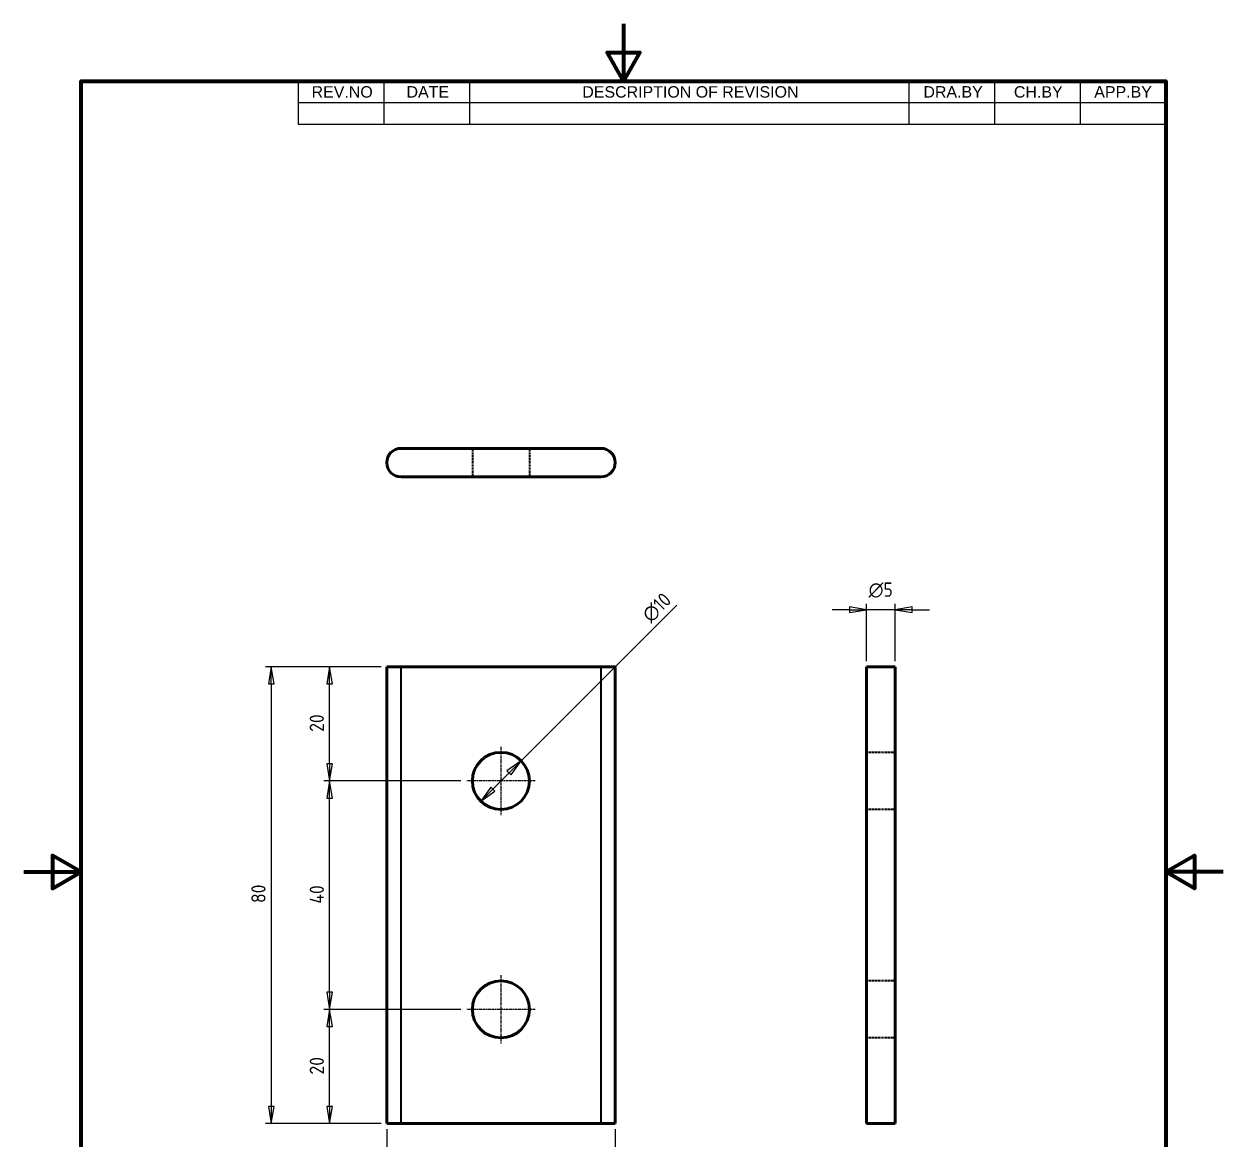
# Model space of a CAD drawing. Header units: millimetres. Extents: x 0 to 210, y 0 to 297.
# Drawn here: x 0 to 210, y 101.7 to 297 of the extents above; entities that cross this region are included whole.
import ezdxf

# ---------------------------------------------------------------- set-up
doc = ezdxf.new("R2010")
doc.units = ezdxf.units.MM
doc.linetypes.add('CHAIN', pattern=[0.7087, 0.4724, -0.0591, 0.1181, -0.0591])
doc.linetypes.add('DASHED', pattern=[0.2067, 0.1654, -0.0413])
doc.layers.get('0').update_dxf_attribs({"lineweight": 25})
for name, color, linetype, lineweight, true_color in [('가려진 것(ISO)', 5, 'DASHED', 35, 0x0000ff), ('가시적인 좁은 것(ISO)', 1, 'Continuous', 35, 0xff0000), ('중심 표식(ISO)', 1, 'Continuous', 25, 0xff0000)]:
    doc.layers.add(name, color=color, linetype=linetype, lineweight=lineweight, true_color=true_color)
for name, color, linetype, lineweight in [('가시적인 것(ISO)', 7, 'Continuous', 50), ('경계(ISO)', 7, 'Continuous', 70), ('기호(ISO)', 7, 'Continuous', 25), ('치수(ISO)', 7, 'Continuous', 25)]:
    doc.layers.add(name, color=color, linetype=linetype, lineweight=lineweight)
doc.styles.add('ISO Proportional', font='arial.ttf')
doc.styles.add('ISO ProportionalPSTEK', font='isocp.shx')
doc.dimstyles.new('PSTEK', dxfattribs={"dimtxt": 2.5, "dimasz": 3, "dimexe": 1, "dimexo": 1, "dimgap": 1, "dimtad": 1, "dimrnd": 1e-08, "dimdsep": 46, "dimtxsty": 'ISO ProportionalPSTEK', "dimblk": 'Filled-1', "dimcen": 0.09, "dimdle": 10, "dimclrd": 3, "dimclre": 3, "dimclrt": 1, "dimadec": 1, "dimazin": 2, "dimtfac": 1, "dimtmove": 0, "dimatfit": 3, "dimfxl": 1, "dimtolj": 1, "dimlwd": -1, "dimlwe": -1, "dimarcsym": 0})

# ---------------------------------------------------------------- blocks, each defined once
blk = doc.blocks.new('경계 Default Border')
at = {"layer": '경계(ISO)', "flags": 128}
for points in [[(105, 297.0000076293945), (105, 287.0000076293945), (102.1132469177246, 292.0000076293945), (107.8867530822754, 292.0000076293945), (105, 287.0000076293945)], [(10, 10), (10, 287.0000076293945), (200, 287.0000076293945), (200, 10), (10, 10)], [(0, 148.5000038146973), (10, 148.5000038146973), (5, 151.3867473602295), (5, 145.6132507324219), (10, 148.5000038146973)], [(210, 148.5000038146973), (200, 148.5000038146973), (205, 151.3867473602295), (205, 145.6132507324219), (200, 148.5000038146973)]]:
    blk.add_lwpolyline(points, dxfattribs=at)
blk = doc.blocks.new('리비전 내역')
at = {"layer": '기호(ISO)'}
for p, q in [((48.00000000000001, 287.0000076293945), (200, 287.0000076293945)), ((48.00000000000001, 287.0000076293945), (48.00000000000001, 283.2200075995922)), ((63.00000000000001, 287.0000076293945), (63.00000000000001, 283.2200075995922)), ((78, 287.0000076293945), (78, 283.2200075995922)), ((155, 287.0000076293945), (155, 283.2200075995922)), ((170, 287.0000076293945), (170, 283.2200075995922)), ((185, 287.0000076293945), (185, 283.2200075995922)), ((200, 287.0000076293945), (200, 283.2200075995922)), ((48.00000000000001, 283.2200075995922), (200, 283.2200075995922)), ((48.00000000000001, 283.2200075995922), (48.00000000000001, 279.4400075697899)), ((63.00000000000001, 283.2200075995922), (63.00000000000001, 279.4400075697899)), ((78, 283.2200075995922), (78, 279.4400075697899)), ((155, 283.2200075995922), (155, 279.4400075697899)), ((170, 283.2200075995922), (170, 279.4400075697899)), ((185, 283.2200075995922), (185, 279.4400075697899)), ((200, 283.2200075995922), (200, 279.4400075697899)), ((48.00000000000001, 279.4400075697899), (200, 279.4400075697899))]:
    blk.add_line(p, q, dxfattribs=at)
at = {"layer": '기호(ISO)', "color": 7, "char_height": 2.000000029802322, "attachment_point": 7, "style": 'ISO Proportional'}
for s, insert in [('REV.NO', (50.37293127296152, 284.0757088355161)), ('DATE', (66.99846641275116, 284.1100075995922)), ('DESCRIPTION OF REVISION', (97.78200350257585, 284.0757088355161)), ('DRA.BY', (157.5228565737886, 284.1100075995922)), ('CH.BY', (173.3750211560421, 284.0757088355161)), ('APP.BY', (187.4480195504761, 284.1100075995922))]:
    blk.add_mtext(s, dxfattribs=dict(at, insert=insert))
blk = doc.blocks.new('Filled-1')
at = {"color": 0}
for p, q in [((0, 0), (-1, 0.1666666666666667)), ((-1, 0.1666666666666667), (-1, -0.1666666666666667)), ((-1, 0), (0, 0)), ((-1, -0.1666666666666667), (0, 0))]:
    blk.add_line(p, q, dxfattribs=at)
at = {"color": 0, "flags": 128}
blk.add_lwpolyline([(-1, -0.1666666666666667), (0, 0), (-1, 0.1666666666666667), (-1, -0.1666666666666667)], dxfattribs=at)
at = {"color": 0}
blk.add_solid([(-1, -0.1666666666666667), (0, 0), (-1, 0.1666666666666667), (-1, -0.1666666666666667)], dxfattribs=at)
blk = doc.blocks.new('*D15')
at = {"layer": 'Defpoints', "color": 0, "transparency": 16777216}
for p in [(63.53488365555911, 104.419854116184), (103.5348836555591, 104.419854116184), (103.5348836555591, 94.41985411618397)]:
    blk.add_point(p, dxfattribs=at)
at = {"layer": '치수(ISO)', "color": 3, "transparency": 16777216}
for p, q in [((63.53488365555911, 103.419854116184), (63.53488365555911, 93.41985411618397)), ((103.5348836555591, 103.419854116184), (103.5348836555591, 93.41985411618397)), ((66.5348836555591, 94.41985411618397), (100.5348836555591, 94.41985411618397))]:
    blk.add_line(p, q, dxfattribs=at)
at = {"layer": '치수(ISO)', "color": 3, "transparency": 16777216, "xscale": 3, "yscale": 3, "zscale": 3, "rotation": 180}
blk.add_blockref('Filled-1', (63.53488365555911, 94.41985411618397), dxfattribs=at)
at = {"layer": '치수(ISO)', "color": 3, "transparency": 16777216, "xscale": 3, "yscale": 3, "zscale": 3}
blk.add_blockref('Filled-1', (103.5348836555591, 94.41985411618397), dxfattribs=at)
at = {"layer": '치수(ISO)', "color": 1, "transparency": 16777216, "insert": (82.03389940359061, 97.91985411618397), "char_height": 2.5, "attachment_point": 1, "style": 'ISO ProportionalPSTEK'}
blk.add_mtext('\\A1;40', dxfattribs=at)
blk = doc.blocks.new('*D16')
at = {"layer": 'Defpoints', "color": 0, "transparency": 16777216}
for p in [(53.53488365555913, 124.419854116184), (77.53488365555911, 124.419854116184), (63.53488365555911, 104.419854116184)]:
    blk.add_point(p, dxfattribs=at)
at = {"layer": '치수(ISO)', "color": 3, "transparency": 16777216}
for p, q in [((76.53488365555911, 124.419854116184), (52.53488365555913, 124.419854116184)), ((53.53488365555913, 107.419854116184), (53.53488365555913, 121.419854116184)), ((62.53488365555911, 104.419854116184), (52.53488365555913, 104.419854116184))]:
    blk.add_line(p, q, dxfattribs=at)
at = {"layer": '치수(ISO)', "color": 3, "transparency": 16777216, "xscale": 3, "yscale": 3, "zscale": 3}
for p, rotation in [((53.53488365555913, 124.419854116184), 90), ((53.53488365555913, 104.419854116184), 270)]:
    blk.add_blockref('Filled-1', p, dxfattribs=dict(at, rotation=rotation))
at = {"layer": '치수(ISO)', "color": 1, "transparency": 16777216, "insert": (50.03439152957486, 113.0021277382312), "char_height": 2.5, "attachment_point": 1, "rotation": 90, "style": 'ISO ProportionalPSTEK'}
blk.add_mtext('\\A1;20', dxfattribs=at)
blk = doc.blocks.new('*D17')
at = {"layer": 'Defpoints', "color": 0, "transparency": 16777216}
for p in [(53.53488365555914, 164.419854116184), (77.53488365555911, 164.419854116184), (77.53488365555911, 124.419854116184)]:
    blk.add_point(p, dxfattribs=at)
at = {"layer": '치수(ISO)', "color": 3, "transparency": 16777216}
for p, q in [((76.53488365555911, 164.419854116184), (52.53488365555914, 164.419854116184)), ((53.53488365555913, 127.419854116184), (53.53488365555914, 161.419854116184)), ((76.53488365555911, 124.419854116184), (52.53488365555913, 124.419854116184))]:
    blk.add_line(p, q, dxfattribs=at)
at = {"layer": '치수(ISO)', "color": 3, "transparency": 16777216, "xscale": 3, "yscale": 3, "zscale": 3}
for p, rotation in [((53.53488365555914, 164.419854116184), 90), ((53.53488365555913, 124.419854116184), 270)]:
    blk.add_blockref('Filled-1', p, dxfattribs=dict(at, rotation=rotation))
at = {"layer": '치수(ISO)', "color": 1, "transparency": 16777216, "insert": (50.03488365555911, 142.9288698642155), "char_height": 2.5, "attachment_point": 1, "rotation": 90, "style": 'ISO ProportionalPSTEK'}
blk.add_mtext('\\A1;40', dxfattribs=at)
blk = doc.blocks.new('*D18')
at = {"layer": 'Defpoints', "color": 0, "transparency": 16777216}
for p in [(53.53488365555914, 184.419854116184), (63.53488365555913, 184.419854116184), (77.53488365555911, 164.419854116184)]:
    blk.add_point(p, dxfattribs=at)
at = {"layer": '치수(ISO)', "color": 3, "transparency": 16777216}
for p, q in [((62.53488365555913, 184.419854116184), (52.53488365555914, 184.419854116184)), ((53.53488365555913, 167.419854116184), (53.53488365555914, 181.419854116184)), ((76.53488365555911, 164.419854116184), (52.53488365555913, 164.419854116184))]:
    blk.add_line(p, q, dxfattribs=at)
at = {"layer": '치수(ISO)', "color": 3, "transparency": 16777216, "xscale": 3, "yscale": 3, "zscale": 3}
for p, rotation in [((53.53488365555914, 184.419854116184), 90), ((53.53488365555913, 164.419854116184), 270)]:
    blk.add_blockref('Filled-1', p, dxfattribs=dict(at, rotation=rotation))
at = {"layer": '치수(ISO)', "color": 1, "transparency": 16777216, "insert": (50.03439152957486, 173.0221277382312), "char_height": 2.5, "attachment_point": 1, "rotation": 90, "style": 'ISO ProportionalPSTEK'}
blk.add_mtext('\\A1;20', dxfattribs=at)
blk = doc.blocks.new('*D19')
at = {"layer": 'Defpoints', "color": 0, "transparency": 16777216}
for p in [(63.53488365555913, 184.419854116184), (43.31464690399361, 104.419854116184), (63.53488365555911, 104.419854116184)]:
    blk.add_point(p, dxfattribs=at)
at = {"layer": '치수(ISO)', "color": 3, "transparency": 16777216}
for p, q in [((62.53488365555913, 184.419854116184), (42.31464690399363, 184.419854116184)), ((43.31464690399363, 181.419854116184), (43.31464690399361, 107.419854116184)), ((62.53488365555911, 104.419854116184), (42.31464690399361, 104.419854116184))]:
    blk.add_line(p, q, dxfattribs=at)
at = {"layer": '치수(ISO)', "color": 3, "transparency": 16777216, "xscale": 3, "yscale": 3, "zscale": 3}
for p, rotation in [((43.31464690399363, 184.419854116184), 90), ((43.31464690399361, 104.419854116184), 270)]:
    blk.add_blockref('Filled-1', p, dxfattribs=dict(at, rotation=rotation))
at = {"layer": '치수(ISO)', "color": 1, "transparency": 16777216, "insert": (39.81464690399359, 143.0438698642155), "char_height": 2.5, "attachment_point": 1, "rotation": 90, "style": 'ISO ProportionalPSTEK'}
blk.add_mtext('\\A1;80', dxfattribs=at)
blk = doc.blocks.new('*D20')
at = {"layer": 'Defpoints', "color": 0, "transparency": 16777216}
for p in [(87.07041756149236, 167.9553880221162), (79.9993497496259, 160.8843202102519)]:
    blk.add_point(p, dxfattribs=at)
at = {"layer": '치수(ISO)', "color": 3, "transparency": 16777216}
for p, q in [((87.07041756149236, 167.9553880221162), (114.346167325895, 195.2311377865108)), ((82.12067009318588, 163.0056405538112), (84.9490972179324, 165.8340676785569))]:
    blk.add_line(p, q, dxfattribs=at)
at = {"layer": '치수(ISO)', "color": 3, "transparency": 16777216, "xscale": 3, "yscale": 3, "zscale": 3}
for p, rotation in [((87.07041756149236, 167.9553880221162), 44.99999999999148), ((79.9993497496259, 160.8843202102519), 224.9999999999915)]:
    blk.add_blockref('Filled-1', p, dxfattribs=dict(at, rotation=rotation))
at = {"layer": '치수(ISO)', "color": 1, "transparency": 16777216, "insert": (107.9808143527333, 193.8155322816559), "char_height": 2.5, "attachment_point": 1, "rotation": 44.99999999999147, "style": 'ISO ProportionalPSTEK'}
blk.add_mtext('\\A1;∅10', dxfattribs=at)
blk = doc.blocks.new('*D21')
at = {"layer": 'Defpoints', "color": 0, "transparency": 16777216}
for p in [(147.5672209675829, 194.419854116184), (147.5672209675829, 184.419854116184), (152.5672209675829, 184.419854116184)]:
    blk.add_point(p, dxfattribs=at)
at = {"layer": '치수(ISO)', "color": 3, "transparency": 16777216}
for p, q in [((147.5672209675829, 185.419854116184), (147.5672209675829, 195.419854116184)), ((152.5672209675829, 185.419854116184), (152.5672209675829, 195.419854116184)), ((144.5672209675829, 194.419854116184), (141.5672209675829, 194.419854116184)), ((152.5672209675829, 194.419854116184), (147.5672209675829, 194.419854116184)), ((155.5672209675829, 194.419854116184), (158.5672209675829, 194.419854116184))]:
    blk.add_line(p, q, dxfattribs=at)
at = {"layer": '치수(ISO)', "color": 3, "transparency": 16777216, "xscale": 3, "yscale": 3, "zscale": 3}
blk.add_blockref('Filled-1', (147.5672209675829, 194.419854116184), dxfattribs=at)
at = {"layer": '치수(ISO)', "color": 3, "transparency": 16777216, "xscale": 3, "yscale": 3, "zscale": 3, "rotation": 180}
blk.add_blockref('Filled-1', (152.5672209675829, 194.419854116184), dxfattribs=at)
at = {"layer": '치수(ISO)', "color": 1, "transparency": 16777216, "insert": (147.9389530729966, 199.1813520491941), "char_height": 2.5, "attachment_point": 1, "style": 'ISO ProportionalPSTEK'}
blk.add_mtext('\\A1;\\fAIGDT|b0|i0;\\H2.5000;\\ln\\fisocp|b0|i0;\\H2.5000;5', dxfattribs=at)

msp = doc.modelspace()

# ---------------------------------------------------------------- linework, layer by layer
at = {"layer": '가려진 것(ISO)'}
for p, q in [((78.53488365558158, 222.6768659076141), (78.53488365558158, 217.6768659076141)), ((88.53488365558157, 222.6768659076141), (88.53488365558157, 217.6768659076141)), ((152.5672209675777, 169.419854116184), (147.5672209675777, 169.419854116184)), ((152.5672209675777, 159.419854116184), (147.5672209675777, 159.419854116184)), ((152.5672209675777, 129.419854116184), (147.5672209675777, 129.419854116184)), ((152.5672209675777, 119.419854116184), (147.5672209675777, 119.419854116184))]:
    msp.add_line(p, q, dxfattribs=at)
at = {"layer": '가시적인 것(ISO)'}
for p, q in [((66.0348836555816, 222.6768659076201), (101.0348836555816, 222.6768659076201)), ((101.0348836555816, 217.6768659076201), (66.0348836555816, 217.6768659076201)), ((63.53488365555913, 184.419854116184), (66.03488365555913, 184.419854116184)), ((63.53488365555912, 184.419854116184), (63.5348836555591, 104.419854116184)), ((101.0348836555591, 184.419854116184), (66.03488365555913, 184.419854116184)), ((101.0348836555591, 184.419854116184), (103.5348836555591, 184.419854116184)), ((103.5348836555591, 104.419854116184), (103.5348836555591, 184.419854116184)), ((147.5672209675829, 184.419854116184), (152.5672209675829, 184.419854116184)), ((147.5672209675829, 184.419854116184), (147.5672209675829, 104.419854116184)), ((152.5672209675829, 104.419854116184), (152.5672209675829, 184.419854116184)), ((66.0348836555591, 104.419854116184), (63.5348836555591, 104.419854116184)), ((66.0348836555591, 104.419854116184), (101.0348836555591, 104.419854116184)), ((103.5348836555591, 104.419854116184), (101.0348836555591, 104.419854116184)), ((152.5672209675829, 104.419854116184), (147.5672209675829, 104.419854116184))]:
    msp.add_line(p, q, dxfattribs=at)
for centre in [(83.53488365555911, 164.419854116184), (83.53488365555911, 124.419854116184)]:
    msp.add_circle(centre, 5, dxfattribs=at)
for centre, start, end in [((66.0348836555816, 220.1768659076201), 90, 270), ((101.0348836555816, 220.1768659076201), 270, 90)]:
    msp.add_arc(centre, 2.5, start, end, dxfattribs=at)
at = {"layer": '가시적인 좁은 것(ISO)'}
for p, q in [((66.0348836555591, 104.419854116184), (66.03488365555913, 184.419854116184)), ((101.0348836555591, 184.419854116184), (101.0348836555591, 104.419854116184))]:
    msp.add_line(p, q, dxfattribs=at)
at = {"layer": '중심 표식(ISO)', "linetype": 'CHAIN'}
for p, q in [((83.53488365555911, 170.419854116184), (83.53488365555911, 158.419854116184)), ((89.53488365555911, 164.419854116184), (77.53488365555911, 164.419854116184)), ((83.53488365555911, 130.419854116184), (83.53488365555911, 118.419854116184)), ((89.53488365555911, 124.419854116184), (77.53488365555911, 124.419854116184))]:
    msp.add_line(p, q, dxfattribs=at)

# ---------------------------------------------------------------- block references
msp.add_blockref('경계 Default Border', (0, 0))
at = {"layer": '기호(ISO)'}
msp.add_blockref('리비전 내역', (0, 0), dxfattribs=at)

# ---------------------------------------------------------------- dimensions: what is measured, and where the dimension line sits
at = {"layer": '치수(ISO)', "color": 3, "true_color": 0x00ff00}
dim = msp.add_diameter_dim_2p(p1=(79.9993497496259, 160.8843202102519), p2=(87.07041756149236, 167.9553880221162), dimstyle='PSTEK', override={"dimdec": 2, "dimlfac": 1.000000000000008, "dimtp": 0, "dimtm": -0, "dimtdec": 2, "dimatfit": 2}, dxfattribs=at)
dim.commit()
dim.dimension.update_dxf_attribs({"geometry": '*D20', "text_midpoint": (112.0473743157971, 192.9323447764135), "dimtype": 163})
dim = msp.add_linear_dim(base=(147.5672209675829, 194.419854116184), p1=(152.5672209675829, 184.419854116184), p2=(147.5672209675829, 184.419854116184), angle=180, text='\\fAIGDT|b0|i0;\\H2.5000;\\ln\\fisocp|b0|i0;\\H2.5000;<>', dimstyle='PSTEK', override={"dimdec": 2, "dimtp": 0, "dimtm": -0, "dimtdec": 2, "dimtofl": 1, "dimatfit": 1}, dxfattribs=at)
dim.commit()
dim.dimension.update_dxf_attribs({"geometry": '*D21', "text_midpoint": (150.0672209675829, 194.419854116184), "dimtype": 160})
for base, p1, p2, angle, override, picture, middle in [((43.31464690399361, 104.419854116184), (63.53488365555913, 184.419854116184), (63.53488365555911, 104.419854116184), 90, {"dimdec": 2, "dimtp": 0, "dimtm": -0, "dimtdec": 2, "dimtofl": 0, "dimatfit": 1}, '*D19', (43.31464690399359, 144.419854116184)), ((53.53488365555914, 184.419854116184), (77.53488365555911, 164.419854116184), (63.53488365555913, 184.419854116184), 90, {"dimdec": 2, "dimblk1": 'Filled-1', "dimsah": 1, "dimtp": 0, "dimtm": -0, "dimtdec": 2, "dimtofl": 0, "dimatfit": 1}, '*D18', (53.53488365555911, 174.429854116184)), ((53.53488365555914, 164.419854116184), (77.53488365555911, 124.419854116184), (77.53488365555911, 164.419854116184), 90, {"dimdec": 2, "dimblk1": 'Filled-1', "dimblk2": 'Filled-1', "dimsah": 1, "dimtp": 0, "dimtm": -0, "dimtdec": 2, "dimtofl": 0, "dimatfit": 1}, '*D17', (53.53488365555911, 144.429854116184)), ((53.53488365555913, 124.419854116184), (63.53488365555911, 104.419854116184), (77.53488365555911, 124.419854116184), 90, {"dimdec": 2, "dimblk2": 'Filled-1', "dimsah": 1, "dimtp": 0, "dimtm": -0, "dimtdec": 2, "dimtofl": 0, "dimatfit": 1}, '*D16', (53.53488365555911, 114.409854116184)), ((103.5348836555591, 94.41985411618397), (63.53488365555911, 104.419854116184), (103.5348836555591, 104.419854116184), 180, {"dimdec": 2, "dimtp": 0, "dimtm": -0, "dimtdec": 2, "dimtofl": 0, "dimatfit": 1}, '*D15', (83.53488365555911, 94.41985411618397))]:
    dim = msp.add_linear_dim(base=base, p1=p1, p2=p2, angle=angle, dimstyle='PSTEK', override=override, dxfattribs=at)
    dim.commit()
    dim.dimension.update_dxf_attribs({"geometry": picture, "text_midpoint": middle, "dimtype": 160})

doc.saveas('drawing.dxf')
